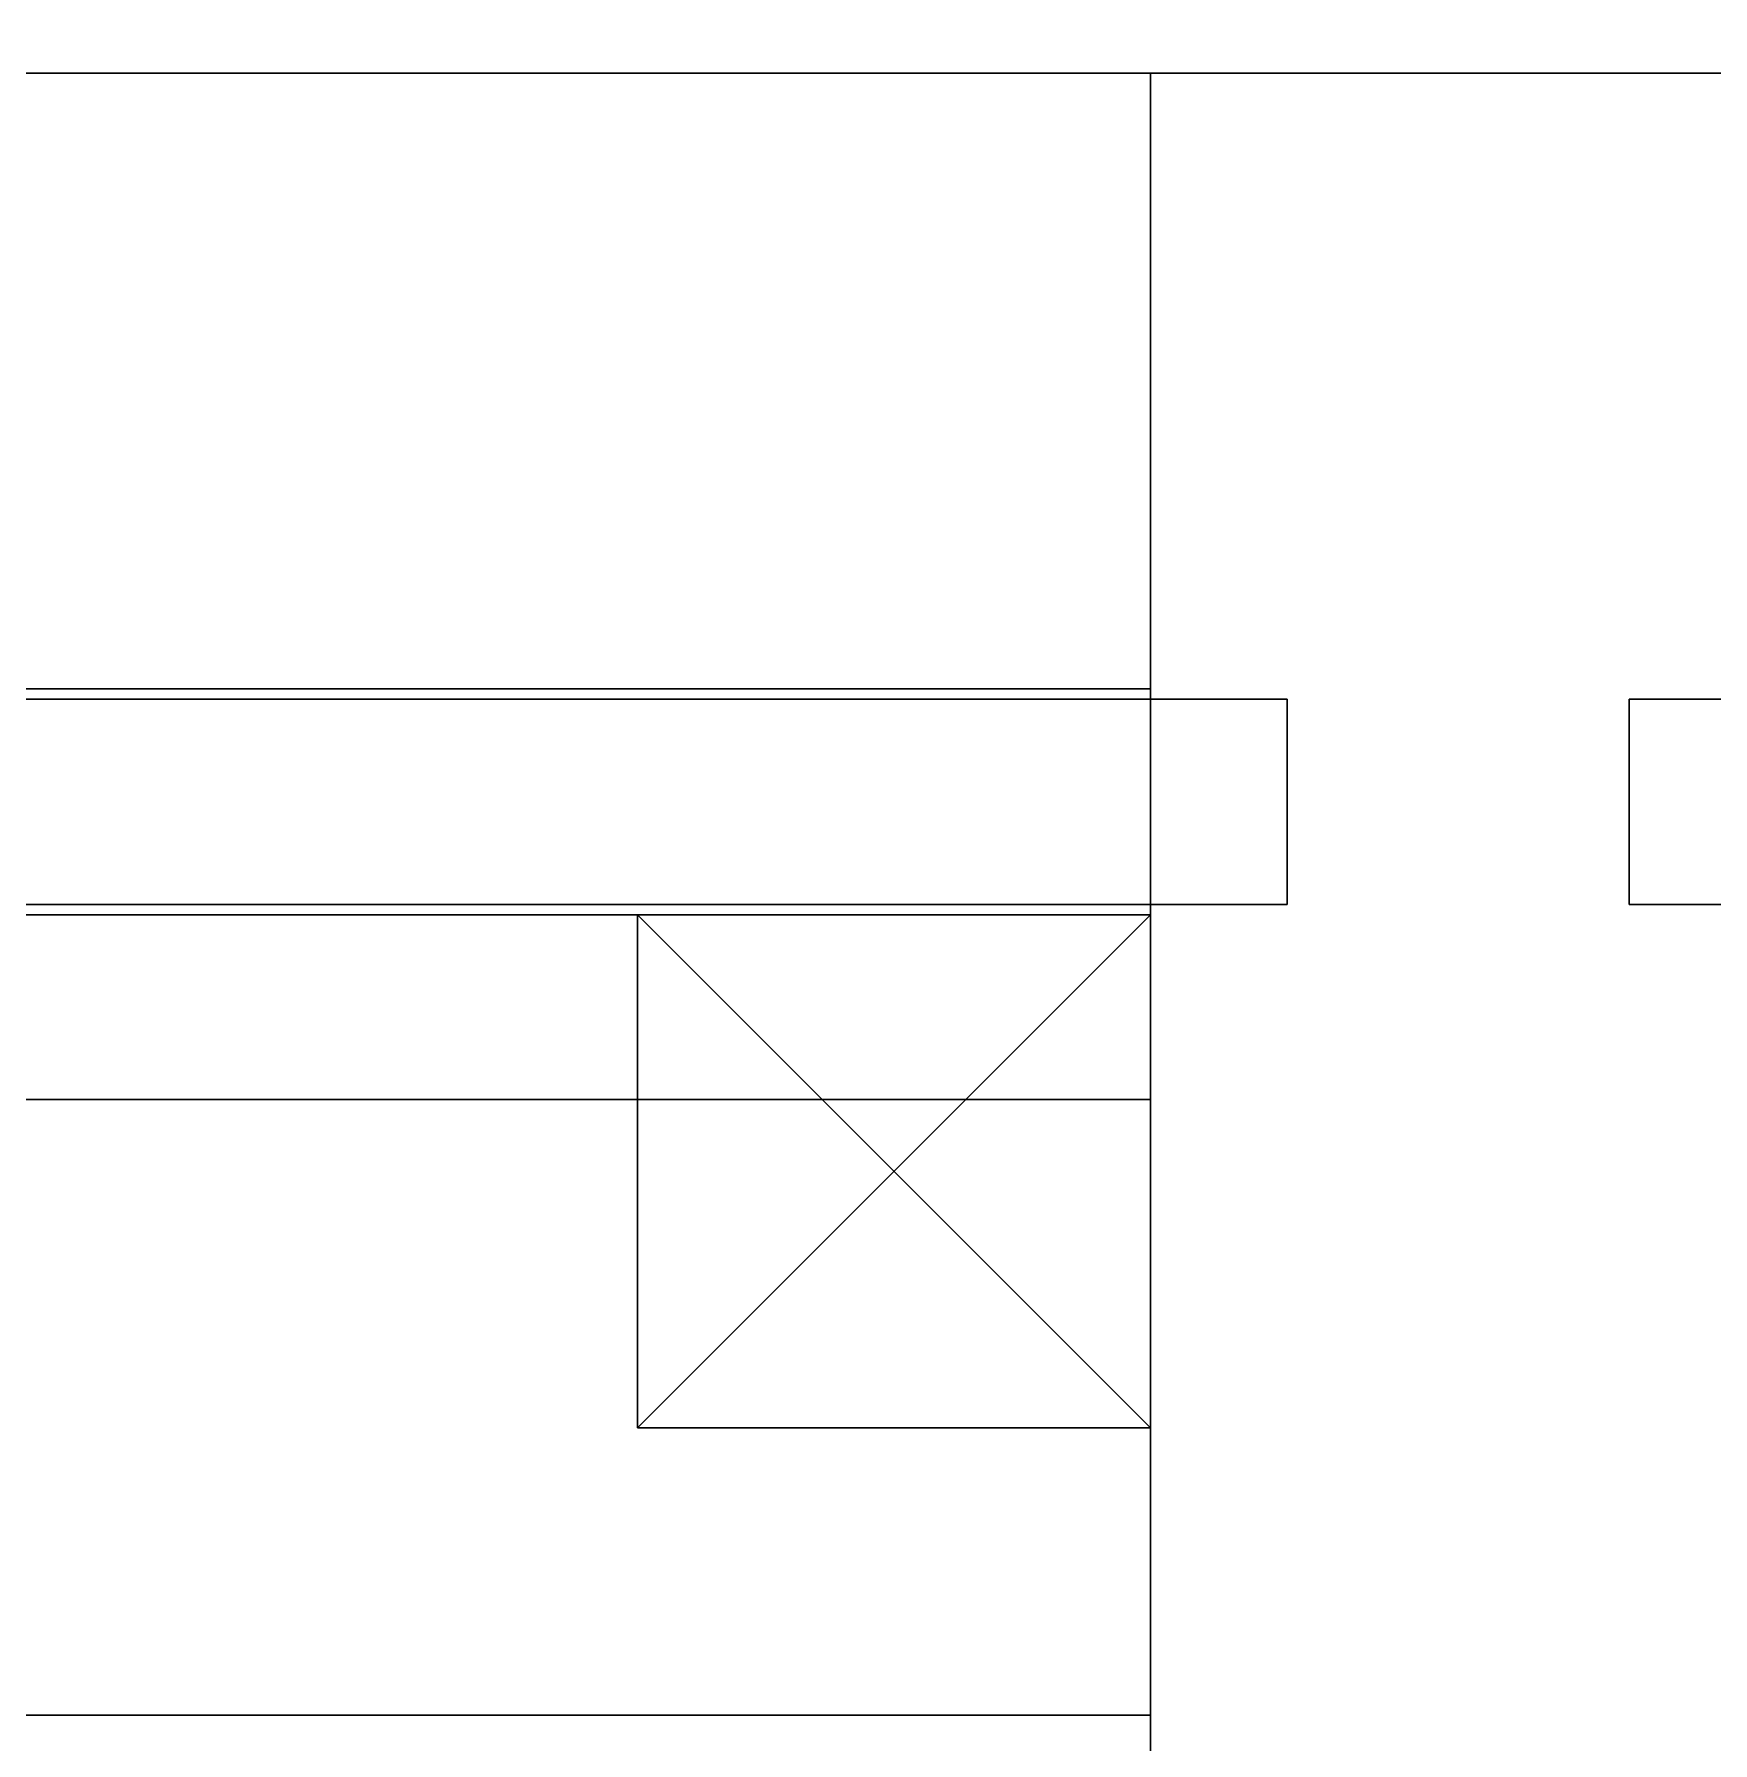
# Model space of a CAD drawing. Extents: x -100 to 2892, y -123 to 2616.
# Drawn here: x 426.36 to 475.45, y 2447.19 to 2497.14 of the extents above; entities that cross this region are included whole.
import ezdxf

# ---------------------------------------------------------------- set-up
doc = ezdxf.new("R2010")
doc.units = 0
for name, color, linetype in [('LAYER0', 7, 'CONTINUOUS'), ('LAYER100', 7, 'CONTINUOUS'), ('LAYER101', 7, 'CONTINUOUS'), ('LAYER131', 7, 'CONTINUOUS'), ('LAYER141', 253, 'CONTINUOUS'), ('LAYER142', 253, 'CONTINUOUS'), ('LAYER143', 253, 'CONTINUOUS'), ('LAYER144', 253, 'CONTINUOUS'), ('LAYER145', 7, 'CONTINUOUS'), ('LAYER155', 253, 'CONTINUOUS'), ('LAYER156', 253, 'CONTINUOUS'), ('LAYER157', 253, 'CONTINUOUS'), ('LAYER158', 253, 'CONTINUOUS'), ('LAYER159', 7, 'CONTINUOUS'), ('LAYER169', 253, 'CONTINUOUS'), ('LAYER170', 253, 'CONTINUOUS'), ('LAYER171', 253, 'CONTINUOUS'), ('LAYER172', 253, 'CONTINUOUS'), ('LAYER173', 7, 'CONTINUOUS'), ('LAYER183', 253, 'CONTINUOUS'), ('LAYER184', 253, 'CONTINUOUS'), ('LAYER185', 253, 'CONTINUOUS'), ('LAYER186', 253, 'CONTINUOUS'), ('LAYER187', 7, 'CONTINUOUS'), ('LAYER197', 253, 'CONTINUOUS'), ('LAYER198', 253, 'CONTINUOUS'), ('LAYER199', 253, 'CONTINUOUS'), ('LAYER200', 253, 'CONTINUOUS'), ('LAYER201', 7, 'CONTINUOUS'), ('LAYER211', 253, 'CONTINUOUS'), ('LAYER212', 253, 'CONTINUOUS'), ('LAYER213', 253, 'CONTINUOUS'), ('LAYER214', 253, 'CONTINUOUS'), ('LAYER90', 7, 'CONTINUOUS'), ('LAYER91', 7, 'CONTINUOUS'), ('LAYER95', 7, 'CONTINUOUS'), ('LAYER98', 7, 'CONTINUOUS'), ('LAYER99', 7, 'CONTINUOUS')]:
    doc.layers.add(name, color=color, linetype=linetype)

msp = doc.modelspace()

# ---------------------------------------------------------------- linework, layer by layer
at = {"layer": 'LAYER0', "invisible_edges": 1}
for points in [[(2892.49, 2616, -5), (-100, -100.32, -5), (-100, 2616, -5), (2892.49, 2616, -5)], [(-100, -100.32, -5), (2892.49, 2616, -5), (2892.49, -100.32, -5), (-100, -100.32, -5)], [(2892.49, -100.32), (-100, 2616), (-100, -100.32), (2892.49, -100.32)], [(-100, 2616), (2892.49, -100.32), (2892.49, 2616), (-100, 2616)]]:
    msp.add_3dface(points, dxfattribs=at)
at = {"layer": 'LAYER100', "invisible_edges": 1}
for points in [[(1268, 2477.7, 94), (473, 2471.7, 94), (473, 2477.7, 94), (1268, 2477.7, 94)], [(473, 2471.7, 94), (1268, 2477.7, 94), (1268, 2471.7, 94), (473, 2471.7, 94)], [(473, 2477.7, 2525), (473, 2471.7, 94), (473, 2471.7, 2525), (473, 2477.7, 2525)], [(473, 2471.7, 94), (473, 2477.7, 2525), (473, 2477.7, 94), (473, 2471.7, 94)], [(1268, 2471.7, 2525), (473, 2477.7, 2525), (473, 2471.7, 2525), (1268, 2471.7, 2525)], [(473, 2477.7, 2525), (1268, 2471.7, 2525), (1268, 2477.7, 2525), (473, 2477.7, 2525)], [(473, 2477.7, 2525), (1268, 2477.7, 94), (473, 2477.7, 94), (473, 2477.7, 2525)], [(1268, 2477.7, 94), (473, 2477.7, 2525), (1268, 2477.7, 2525), (1268, 2477.7, 94)], [(1268, 2471.7, 2525), (473, 2471.7, 94), (1268, 2471.7, 94), (1268, 2471.7, 2525)], [(473, 2471.7, 94), (1268, 2471.7, 2525), (473, 2471.7, 2525), (473, 2471.7, 94)]]:
    msp.add_3dface(points, dxfattribs=at)
at = {"layer": 'LAYER101', "invisible_edges": 1}
for points in [[(459, 2496, 1369.5), (66, 2496, 1249.5), (66, 2496, 1369.5), (459, 2496, 1369.5)], [(66, 2496, 1249.5), (459, 2496, 1369.5), (459, 2496, 1249.5), (66, 2496, 1249.5)], [(459, 2478, 1249.5), (66, 2496, 1249.5), (459, 2496, 1249.5), (459, 2478, 1249.5)], [(66, 2496, 1249.5), (459, 2478, 1249.5), (66, 2478, 1249.5), (66, 2496, 1249.5)], [(66, 2478, 1369.5), (459, 2496, 1369.5), (66, 2496, 1369.5), (66, 2478, 1369.5)], [(459, 2496, 1369.5), (66, 2478, 1369.5), (459, 2478, 1369.5), (459, 2496, 1369.5)], [(459, 2496, 1369.5), (459, 2478, 1249.5), (459, 2496, 1249.5), (459, 2496, 1369.5)], [(459, 2478, 1249.5), (459, 2496, 1369.5), (459, 2478, 1369.5), (459, 2478, 1249.5)], [(459, 2478, 1249.5), (66, 2478, 1369.5), (66, 2478, 1249.5), (459, 2478, 1249.5)], [(66, 2478, 1369.5), (459, 2478, 1249.5), (459, 2478, 1369.5), (66, 2478, 1369.5)]]:
    msp.add_3dface(points, dxfattribs=at)
at = {"layer": 'LAYER131', "invisible_edges": 1}
for points in [[(66, 2471.4, 1984), (459, 1996, 1984), (459, 2471.4, 1984), (66, 2471.4, 1984)], [(459, 1996, 1984), (66, 2471.4, 1984), (66, 1996, 1984), (459, 1996, 1984)], [(459, 2471.4, 1966), (66, 2471.4, 1984), (459, 2471.4, 1984), (459, 2471.4, 1966)], [(66, 2471.4, 1984), (459, 2471.4, 1966), (66, 2471.4, 1966), (66, 2471.4, 1984)], [(66, 1996, 1966), (459, 2471.4, 1966), (459, 1996, 1966), (66, 1996, 1966)], [(459, 2471.4, 1966), (66, 1996, 1966), (66, 2471.4, 1966), (459, 2471.4, 1966)], [(459, 2471.4, 1966), (459, 1996, 1984), (459, 1996, 1966), (459, 2471.4, 1966)], [(459, 1996, 1984), (459, 2471.4, 1966), (459, 2471.4, 1984), (459, 1996, 1984)]]:
    msp.add_3dface(points, dxfattribs=at)
at = {"layer": 'LAYER141'}
for points in [[(459, 2471.4, 1984), (459, 2471.4, 1969), (444, 2471.4, 1984), (459, 2471.4, 1984)], [(444, 2471.4, 1984), (459, 2471.4, 1969), (444, 2471.4, 1969), (444, 2471.4, 1984)], [(459, 2456.4, 1984), (459, 2471.4, 1984), (444, 2456.4, 1984), (459, 2456.4, 1984)], [(444, 2456.4, 1984), (459, 2471.4, 1984), (444, 2471.4, 1984), (444, 2456.4, 1984)], [(444, 2456.4, 1984), (444, 2471.4, 1984), (444, 2456.4, 1969), (444, 2456.4, 1984)], [(444, 2456.4, 1969), (444, 2471.4, 1984), (444, 2471.4, 1969), (444, 2456.4, 1969)], [(444, 2456.4, 1969), (444, 2471.4, 1969), (459, 2456.4, 1969), (444, 2456.4, 1969)], [(459, 2456.4, 1969), (444, 2471.4, 1969), (459, 2471.4, 1969), (459, 2456.4, 1969)], [(459, 2456.4, 1984), (459, 2456.4, 1969), (459, 2471.4, 1984), (459, 2456.4, 1984)], [(459, 2471.4, 1984), (459, 2456.4, 1969), (459, 2471.4, 1969), (459, 2471.4, 1984)], [(444, 2456.4, 1984), (444, 2456.4, 1969), (459, 2456.4, 1984), (444, 2456.4, 1984)], [(459, 2456.4, 1984), (444, 2456.4, 1969), (459, 2456.4, 1969), (459, 2456.4, 1984)]]:
    msp.add_3dface(points, dxfattribs=at)
at = {"layer": 'LAYER142'}
for points in [[(459, 2471.4, 1984), (459, 2471.4, 1969), (444, 2471.4, 1984), (459, 2471.4, 1984)], [(444, 2471.4, 1984), (459, 2471.4, 1969), (444, 2471.4, 1969), (444, 2471.4, 1984)], [(459, 2456.4, 1984), (459, 2471.4, 1984), (444, 2456.4, 1984), (459, 2456.4, 1984)], [(444, 2456.4, 1984), (459, 2471.4, 1984), (444, 2471.4, 1984), (444, 2456.4, 1984)], [(444, 2456.4, 1984), (444, 2471.4, 1984), (444, 2456.4, 1969), (444, 2456.4, 1984)], [(444, 2456.4, 1969), (444, 2471.4, 1984), (444, 2471.4, 1969), (444, 2456.4, 1969)], [(444, 2456.4, 1969), (444, 2471.4, 1969), (459, 2456.4, 1969), (444, 2456.4, 1969)], [(459, 2456.4, 1969), (444, 2471.4, 1969), (459, 2471.4, 1969), (459, 2456.4, 1969)], [(459, 2456.4, 1984), (459, 2456.4, 1969), (459, 2471.4, 1984), (459, 2456.4, 1984)], [(459, 2471.4, 1984), (459, 2456.4, 1969), (459, 2471.4, 1969), (459, 2471.4, 1984)], [(444, 2456.4, 1984), (444, 2456.4, 1969), (459, 2456.4, 1984), (444, 2456.4, 1984)], [(459, 2456.4, 1984), (444, 2456.4, 1969), (459, 2456.4, 1969), (459, 2456.4, 1984)]]:
    msp.add_3dface(points, dxfattribs=at)
at = {"layer": 'LAYER143'}
for points in [[(459, 2471.4, 1984), (459, 2471.4, 1969), (444, 2471.4, 1984), (459, 2471.4, 1984)], [(444, 2471.4, 1984), (459, 2471.4, 1969), (444, 2471.4, 1969), (444, 2471.4, 1984)], [(459, 2456.4, 1984), (459, 2471.4, 1984), (444, 2456.4, 1984), (459, 2456.4, 1984)], [(444, 2456.4, 1984), (459, 2471.4, 1984), (444, 2471.4, 1984), (444, 2456.4, 1984)], [(444, 2456.4, 1984), (444, 2471.4, 1984), (444, 2456.4, 1969), (444, 2456.4, 1984)], [(444, 2456.4, 1969), (444, 2471.4, 1984), (444, 2471.4, 1969), (444, 2456.4, 1969)], [(444, 2456.4, 1969), (444, 2471.4, 1969), (459, 2456.4, 1969), (444, 2456.4, 1969)], [(459, 2456.4, 1969), (444, 2471.4, 1969), (459, 2471.4, 1969), (459, 2456.4, 1969)], [(459, 2456.4, 1984), (459, 2456.4, 1969), (459, 2471.4, 1984), (459, 2456.4, 1984)], [(459, 2471.4, 1984), (459, 2456.4, 1969), (459, 2471.4, 1969), (459, 2471.4, 1984)], [(444, 2456.4, 1984), (444, 2456.4, 1969), (459, 2456.4, 1984), (444, 2456.4, 1984)], [(459, 2456.4, 1984), (444, 2456.4, 1969), (459, 2456.4, 1969), (459, 2456.4, 1984)]]:
    msp.add_3dface(points, dxfattribs=at)
at = {"layer": 'LAYER144'}
for points in [[(459, 2471.4, 1984), (459, 2471.4, 1969), (444, 2471.4, 1984), (459, 2471.4, 1984)], [(444, 2471.4, 1984), (459, 2471.4, 1969), (444, 2471.4, 1969), (444, 2471.4, 1984)], [(459, 2456.4, 1984), (459, 2471.4, 1984), (444, 2456.4, 1984), (459, 2456.4, 1984)], [(444, 2456.4, 1984), (459, 2471.4, 1984), (444, 2471.4, 1984), (444, 2456.4, 1984)], [(444, 2456.4, 1984), (444, 2471.4, 1984), (444, 2456.4, 1969), (444, 2456.4, 1984)], [(444, 2456.4, 1969), (444, 2471.4, 1984), (444, 2471.4, 1969), (444, 2456.4, 1969)], [(444, 2456.4, 1969), (444, 2471.4, 1969), (459, 2456.4, 1969), (444, 2456.4, 1969)], [(459, 2456.4, 1969), (444, 2471.4, 1969), (459, 2471.4, 1969), (459, 2456.4, 1969)], [(459, 2456.4, 1984), (459, 2456.4, 1969), (459, 2471.4, 1984), (459, 2456.4, 1984)], [(459, 2471.4, 1984), (459, 2456.4, 1969), (459, 2471.4, 1969), (459, 2471.4, 1984)], [(444, 2456.4, 1984), (444, 2456.4, 1969), (459, 2456.4, 1984), (444, 2456.4, 1984)], [(459, 2456.4, 1984), (444, 2456.4, 1969), (459, 2456.4, 1969), (459, 2456.4, 1984)]]:
    msp.add_3dface(points, dxfattribs=at)
at = {"layer": 'LAYER145', "invisible_edges": 1}
for points in [[(66, 2471.4, 866), (459, 1996, 866), (459, 2471.4, 866), (66, 2471.4, 866)], [(459, 1996, 866), (66, 2471.4, 866), (66, 1996, 866), (459, 1996, 866)], [(459, 2471.4, 848), (66, 2471.4, 866), (459, 2471.4, 866), (459, 2471.4, 848)], [(66, 2471.4, 866), (459, 2471.4, 848), (66, 2471.4, 848), (66, 2471.4, 866)], [(66, 1996, 848), (459, 2471.4, 848), (459, 1996, 848), (66, 1996, 848)], [(459, 2471.4, 848), (66, 1996, 848), (66, 2471.4, 848), (459, 2471.4, 848)], [(459, 2471.4, 848), (459, 1996, 866), (459, 1996, 848), (459, 2471.4, 848)], [(459, 1996, 866), (459, 2471.4, 848), (459, 2471.4, 866), (459, 1996, 866)]]:
    msp.add_3dface(points, dxfattribs=at)
at = {"layer": 'LAYER155'}
for points in [[(459, 2471.4, 866), (459, 2471.4, 851), (444, 2471.4, 866), (459, 2471.4, 866)], [(444, 2471.4, 866), (459, 2471.4, 851), (444, 2471.4, 851), (444, 2471.4, 866)], [(459, 2456.4, 866), (459, 2471.4, 866), (444, 2456.4, 866), (459, 2456.4, 866)], [(444, 2456.4, 866), (459, 2471.4, 866), (444, 2471.4, 866), (444, 2456.4, 866)], [(444, 2456.4, 866), (444, 2471.4, 866), (444, 2456.4, 851), (444, 2456.4, 866)], [(444, 2456.4, 851), (444, 2471.4, 866), (444, 2471.4, 851), (444, 2456.4, 851)], [(444, 2456.4, 851), (444, 2471.4, 851), (459, 2456.4, 851), (444, 2456.4, 851)], [(459, 2456.4, 851), (444, 2471.4, 851), (459, 2471.4, 851), (459, 2456.4, 851)], [(459, 2456.4, 866), (459, 2456.4, 851), (459, 2471.4, 866), (459, 2456.4, 866)], [(459, 2471.4, 866), (459, 2456.4, 851), (459, 2471.4, 851), (459, 2471.4, 866)], [(444, 2456.4, 866), (444, 2456.4, 851), (459, 2456.4, 866), (444, 2456.4, 866)], [(459, 2456.4, 866), (444, 2456.4, 851), (459, 2456.4, 851), (459, 2456.4, 866)]]:
    msp.add_3dface(points, dxfattribs=at)
at = {"layer": 'LAYER156'}
for points in [[(459, 2471.4, 866), (459, 2471.4, 851), (444, 2471.4, 866), (459, 2471.4, 866)], [(444, 2471.4, 866), (459, 2471.4, 851), (444, 2471.4, 851), (444, 2471.4, 866)], [(459, 2456.4, 866), (459, 2471.4, 866), (444, 2456.4, 866), (459, 2456.4, 866)], [(444, 2456.4, 866), (459, 2471.4, 866), (444, 2471.4, 866), (444, 2456.4, 866)], [(444, 2456.4, 866), (444, 2471.4, 866), (444, 2456.4, 851), (444, 2456.4, 866)], [(444, 2456.4, 851), (444, 2471.4, 866), (444, 2471.4, 851), (444, 2456.4, 851)], [(444, 2456.4, 851), (444, 2471.4, 851), (459, 2456.4, 851), (444, 2456.4, 851)], [(459, 2456.4, 851), (444, 2471.4, 851), (459, 2471.4, 851), (459, 2456.4, 851)], [(459, 2456.4, 866), (459, 2456.4, 851), (459, 2471.4, 866), (459, 2456.4, 866)], [(459, 2471.4, 866), (459, 2456.4, 851), (459, 2471.4, 851), (459, 2471.4, 866)], [(444, 2456.4, 866), (444, 2456.4, 851), (459, 2456.4, 866), (444, 2456.4, 866)], [(459, 2456.4, 866), (444, 2456.4, 851), (459, 2456.4, 851), (459, 2456.4, 866)]]:
    msp.add_3dface(points, dxfattribs=at)
at = {"layer": 'LAYER157'}
for points in [[(459, 2471.4, 866), (459, 2471.4, 851), (444, 2471.4, 866), (459, 2471.4, 866)], [(444, 2471.4, 866), (459, 2471.4, 851), (444, 2471.4, 851), (444, 2471.4, 866)], [(459, 2456.4, 866), (459, 2471.4, 866), (444, 2456.4, 866), (459, 2456.4, 866)], [(444, 2456.4, 866), (459, 2471.4, 866), (444, 2471.4, 866), (444, 2456.4, 866)], [(444, 2456.4, 866), (444, 2471.4, 866), (444, 2456.4, 851), (444, 2456.4, 866)], [(444, 2456.4, 851), (444, 2471.4, 866), (444, 2471.4, 851), (444, 2456.4, 851)], [(444, 2456.4, 851), (444, 2471.4, 851), (459, 2456.4, 851), (444, 2456.4, 851)], [(459, 2456.4, 851), (444, 2471.4, 851), (459, 2471.4, 851), (459, 2456.4, 851)], [(459, 2456.4, 866), (459, 2456.4, 851), (459, 2471.4, 866), (459, 2456.4, 866)], [(459, 2471.4, 866), (459, 2456.4, 851), (459, 2471.4, 851), (459, 2471.4, 866)], [(444, 2456.4, 866), (444, 2456.4, 851), (459, 2456.4, 866), (444, 2456.4, 866)], [(459, 2456.4, 866), (444, 2456.4, 851), (459, 2456.4, 851), (459, 2456.4, 866)]]:
    msp.add_3dface(points, dxfattribs=at)
at = {"layer": 'LAYER158'}
for points in [[(459, 2471.4, 866), (459, 2471.4, 851), (444, 2471.4, 866), (459, 2471.4, 866)], [(444, 2471.4, 866), (459, 2471.4, 851), (444, 2471.4, 851), (444, 2471.4, 866)], [(459, 2456.4, 866), (459, 2471.4, 866), (444, 2456.4, 866), (459, 2456.4, 866)], [(444, 2456.4, 866), (459, 2471.4, 866), (444, 2471.4, 866), (444, 2456.4, 866)], [(444, 2456.4, 866), (444, 2471.4, 866), (444, 2456.4, 851), (444, 2456.4, 866)], [(444, 2456.4, 851), (444, 2471.4, 866), (444, 2471.4, 851), (444, 2456.4, 851)], [(444, 2456.4, 851), (444, 2471.4, 851), (459, 2456.4, 851), (444, 2456.4, 851)], [(459, 2456.4, 851), (444, 2471.4, 851), (459, 2471.4, 851), (459, 2456.4, 851)], [(459, 2456.4, 866), (459, 2456.4, 851), (459, 2471.4, 866), (459, 2456.4, 866)], [(459, 2471.4, 866), (459, 2456.4, 851), (459, 2471.4, 851), (459, 2471.4, 866)], [(444, 2456.4, 866), (444, 2456.4, 851), (459, 2456.4, 866), (444, 2456.4, 866)], [(459, 2456.4, 866), (444, 2456.4, 851), (459, 2456.4, 851), (459, 2456.4, 866)]]:
    msp.add_3dface(points, dxfattribs=at)
at = {"layer": 'LAYER159', "invisible_edges": 1}
for points in [[(66, 2471.4, 1238), (459, 1996, 1238), (459, 2471.4, 1238), (66, 2471.4, 1238)], [(459, 1996, 1238), (66, 2471.4, 1238), (66, 1996, 1238), (459, 1996, 1238)], [(459, 2471.4, 1220), (66, 2471.4, 1238), (459, 2471.4, 1238), (459, 2471.4, 1220)], [(66, 2471.4, 1238), (459, 2471.4, 1220), (66, 2471.4, 1220), (66, 2471.4, 1238)], [(66, 1996, 1220), (459, 2471.4, 1220), (459, 1996, 1220), (66, 1996, 1220)], [(459, 2471.4, 1220), (66, 1996, 1220), (66, 2471.4, 1220), (459, 2471.4, 1220)], [(459, 2471.4, 1220), (459, 1996, 1238), (459, 1996, 1220), (459, 2471.4, 1220)], [(459, 1996, 1238), (459, 2471.4, 1220), (459, 2471.4, 1238), (459, 1996, 1238)]]:
    msp.add_3dface(points, dxfattribs=at)
at = {"layer": 'LAYER169'}
for points in [[(459, 2471.4, 1238), (459, 2471.4, 1223), (444, 2471.4, 1238), (459, 2471.4, 1238)], [(444, 2471.4, 1238), (459, 2471.4, 1223), (444, 2471.4, 1223), (444, 2471.4, 1238)], [(459, 2456.4, 1238), (459, 2471.4, 1238), (444, 2456.4, 1238), (459, 2456.4, 1238)], [(444, 2456.4, 1238), (459, 2471.4, 1238), (444, 2471.4, 1238), (444, 2456.4, 1238)], [(444, 2456.4, 1238), (444, 2471.4, 1238), (444, 2456.4, 1223), (444, 2456.4, 1238)], [(444, 2456.4, 1223), (444, 2471.4, 1238), (444, 2471.4, 1223), (444, 2456.4, 1223)], [(444, 2456.4, 1223), (444, 2471.4, 1223), (459, 2456.4, 1223), (444, 2456.4, 1223)], [(459, 2456.4, 1223), (444, 2471.4, 1223), (459, 2471.4, 1223), (459, 2456.4, 1223)], [(459, 2456.4, 1238), (459, 2456.4, 1223), (459, 2471.4, 1238), (459, 2456.4, 1238)], [(459, 2471.4, 1238), (459, 2456.4, 1223), (459, 2471.4, 1223), (459, 2471.4, 1238)], [(444, 2456.4, 1238), (444, 2456.4, 1223), (459, 2456.4, 1238), (444, 2456.4, 1238)], [(459, 2456.4, 1238), (444, 2456.4, 1223), (459, 2456.4, 1223), (459, 2456.4, 1238)]]:
    msp.add_3dface(points, dxfattribs=at)
at = {"layer": 'LAYER170'}
for points in [[(459, 2471.4, 1238), (459, 2471.4, 1223), (444, 2471.4, 1238), (459, 2471.4, 1238)], [(444, 2471.4, 1238), (459, 2471.4, 1223), (444, 2471.4, 1223), (444, 2471.4, 1238)], [(459, 2456.4, 1238), (459, 2471.4, 1238), (444, 2456.4, 1238), (459, 2456.4, 1238)], [(444, 2456.4, 1238), (459, 2471.4, 1238), (444, 2471.4, 1238), (444, 2456.4, 1238)], [(444, 2456.4, 1238), (444, 2471.4, 1238), (444, 2456.4, 1223), (444, 2456.4, 1238)], [(444, 2456.4, 1223), (444, 2471.4, 1238), (444, 2471.4, 1223), (444, 2456.4, 1223)], [(444, 2456.4, 1223), (444, 2471.4, 1223), (459, 2456.4, 1223), (444, 2456.4, 1223)], [(459, 2456.4, 1223), (444, 2471.4, 1223), (459, 2471.4, 1223), (459, 2456.4, 1223)], [(459, 2456.4, 1238), (459, 2456.4, 1223), (459, 2471.4, 1238), (459, 2456.4, 1238)], [(459, 2471.4, 1238), (459, 2456.4, 1223), (459, 2471.4, 1223), (459, 2471.4, 1238)], [(444, 2456.4, 1238), (444, 2456.4, 1223), (459, 2456.4, 1238), (444, 2456.4, 1238)], [(459, 2456.4, 1238), (444, 2456.4, 1223), (459, 2456.4, 1223), (459, 2456.4, 1238)]]:
    msp.add_3dface(points, dxfattribs=at)
at = {"layer": 'LAYER171'}
for points in [[(459, 2471.4, 1238), (459, 2471.4, 1223), (444, 2471.4, 1238), (459, 2471.4, 1238)], [(444, 2471.4, 1238), (459, 2471.4, 1223), (444, 2471.4, 1223), (444, 2471.4, 1238)], [(459, 2456.4, 1238), (459, 2471.4, 1238), (444, 2456.4, 1238), (459, 2456.4, 1238)], [(444, 2456.4, 1238), (459, 2471.4, 1238), (444, 2471.4, 1238), (444, 2456.4, 1238)], [(444, 2456.4, 1238), (444, 2471.4, 1238), (444, 2456.4, 1223), (444, 2456.4, 1238)], [(444, 2456.4, 1223), (444, 2471.4, 1238), (444, 2471.4, 1223), (444, 2456.4, 1223)], [(444, 2456.4, 1223), (444, 2471.4, 1223), (459, 2456.4, 1223), (444, 2456.4, 1223)], [(459, 2456.4, 1223), (444, 2471.4, 1223), (459, 2471.4, 1223), (459, 2456.4, 1223)], [(459, 2456.4, 1238), (459, 2456.4, 1223), (459, 2471.4, 1238), (459, 2456.4, 1238)], [(459, 2471.4, 1238), (459, 2456.4, 1223), (459, 2471.4, 1223), (459, 2471.4, 1238)], [(444, 2456.4, 1238), (444, 2456.4, 1223), (459, 2456.4, 1238), (444, 2456.4, 1238)], [(459, 2456.4, 1238), (444, 2456.4, 1223), (459, 2456.4, 1223), (459, 2456.4, 1238)]]:
    msp.add_3dface(points, dxfattribs=at)
at = {"layer": 'LAYER172'}
for points in [[(459, 2471.4, 1238), (459, 2471.4, 1223), (444, 2471.4, 1238), (459, 2471.4, 1238)], [(444, 2471.4, 1238), (459, 2471.4, 1223), (444, 2471.4, 1223), (444, 2471.4, 1238)], [(459, 2456.4, 1238), (459, 2471.4, 1238), (444, 2456.4, 1238), (459, 2456.4, 1238)], [(444, 2456.4, 1238), (459, 2471.4, 1238), (444, 2471.4, 1238), (444, 2456.4, 1238)], [(444, 2456.4, 1238), (444, 2471.4, 1238), (444, 2456.4, 1223), (444, 2456.4, 1238)], [(444, 2456.4, 1223), (444, 2471.4, 1238), (444, 2471.4, 1223), (444, 2456.4, 1223)], [(444, 2456.4, 1223), (444, 2471.4, 1223), (459, 2456.4, 1223), (444, 2456.4, 1223)], [(459, 2456.4, 1223), (444, 2471.4, 1223), (459, 2471.4, 1223), (459, 2456.4, 1223)], [(459, 2456.4, 1238), (459, 2456.4, 1223), (459, 2471.4, 1238), (459, 2456.4, 1238)], [(459, 2471.4, 1238), (459, 2456.4, 1223), (459, 2471.4, 1223), (459, 2471.4, 1238)], [(444, 2456.4, 1238), (444, 2456.4, 1223), (459, 2456.4, 1238), (444, 2456.4, 1238)], [(459, 2456.4, 1238), (444, 2456.4, 1223), (459, 2456.4, 1223), (459, 2456.4, 1238)]]:
    msp.add_3dface(points, dxfattribs=at)
at = {"layer": 'LAYER173', "invisible_edges": 1}
for points in [[(66, 2471.4, 1611), (459, 1996, 1611), (459, 2471.4, 1611), (66, 2471.4, 1611)], [(459, 1996, 1611), (66, 2471.4, 1611), (66, 1996, 1611), (459, 1996, 1611)], [(459, 2471.4, 1593), (66, 2471.4, 1611), (459, 2471.4, 1611), (459, 2471.4, 1593)], [(66, 2471.4, 1611), (459, 2471.4, 1593), (66, 2471.4, 1593), (66, 2471.4, 1611)], [(66, 1996, 1593), (459, 2471.4, 1593), (459, 1996, 1593), (66, 1996, 1593)], [(459, 2471.4, 1593), (66, 1996, 1593), (66, 2471.4, 1593), (459, 2471.4, 1593)], [(459, 2471.4, 1593), (459, 1996, 1611), (459, 1996, 1593), (459, 2471.4, 1593)], [(459, 1996, 1611), (459, 2471.4, 1593), (459, 2471.4, 1611), (459, 1996, 1611)]]:
    msp.add_3dface(points, dxfattribs=at)
at = {"layer": 'LAYER183'}
for points in [[(459, 2471.4, 1611), (459, 2471.4, 1596), (444, 2471.4, 1611), (459, 2471.4, 1611)], [(444, 2471.4, 1611), (459, 2471.4, 1596), (444, 2471.4, 1596), (444, 2471.4, 1611)], [(459, 2456.4, 1611), (459, 2471.4, 1611), (444, 2456.4, 1611), (459, 2456.4, 1611)], [(444, 2456.4, 1611), (459, 2471.4, 1611), (444, 2471.4, 1611), (444, 2456.4, 1611)], [(444, 2456.4, 1611), (444, 2471.4, 1611), (444, 2456.4, 1596), (444, 2456.4, 1611)], [(444, 2456.4, 1596), (444, 2471.4, 1611), (444, 2471.4, 1596), (444, 2456.4, 1596)], [(444, 2456.4, 1596), (444, 2471.4, 1596), (459, 2456.4, 1596), (444, 2456.4, 1596)], [(459, 2456.4, 1596), (444, 2471.4, 1596), (459, 2471.4, 1596), (459, 2456.4, 1596)], [(459, 2456.4, 1611), (459, 2456.4, 1596), (459, 2471.4, 1611), (459, 2456.4, 1611)], [(459, 2471.4, 1611), (459, 2456.4, 1596), (459, 2471.4, 1596), (459, 2471.4, 1611)], [(444, 2456.4, 1611), (444, 2456.4, 1596), (459, 2456.4, 1611), (444, 2456.4, 1611)], [(459, 2456.4, 1611), (444, 2456.4, 1596), (459, 2456.4, 1596), (459, 2456.4, 1611)]]:
    msp.add_3dface(points, dxfattribs=at)
at = {"layer": 'LAYER184'}
for points in [[(459, 2471.4, 1611), (459, 2471.4, 1596), (444, 2471.4, 1611), (459, 2471.4, 1611)], [(444, 2471.4, 1611), (459, 2471.4, 1596), (444, 2471.4, 1596), (444, 2471.4, 1611)], [(459, 2456.4, 1611), (459, 2471.4, 1611), (444, 2456.4, 1611), (459, 2456.4, 1611)], [(444, 2456.4, 1611), (459, 2471.4, 1611), (444, 2471.4, 1611), (444, 2456.4, 1611)], [(444, 2456.4, 1611), (444, 2471.4, 1611), (444, 2456.4, 1596), (444, 2456.4, 1611)], [(444, 2456.4, 1596), (444, 2471.4, 1611), (444, 2471.4, 1596), (444, 2456.4, 1596)], [(444, 2456.4, 1596), (444, 2471.4, 1596), (459, 2456.4, 1596), (444, 2456.4, 1596)], [(459, 2456.4, 1596), (444, 2471.4, 1596), (459, 2471.4, 1596), (459, 2456.4, 1596)], [(459, 2456.4, 1611), (459, 2456.4, 1596), (459, 2471.4, 1611), (459, 2456.4, 1611)], [(459, 2471.4, 1611), (459, 2456.4, 1596), (459, 2471.4, 1596), (459, 2471.4, 1611)], [(444, 2456.4, 1611), (444, 2456.4, 1596), (459, 2456.4, 1611), (444, 2456.4, 1611)], [(459, 2456.4, 1611), (444, 2456.4, 1596), (459, 2456.4, 1596), (459, 2456.4, 1611)]]:
    msp.add_3dface(points, dxfattribs=at)
at = {"layer": 'LAYER185'}
for points in [[(459, 2471.4, 1611), (459, 2471.4, 1596), (444, 2471.4, 1611), (459, 2471.4, 1611)], [(444, 2471.4, 1611), (459, 2471.4, 1596), (444, 2471.4, 1596), (444, 2471.4, 1611)], [(459, 2456.4, 1611), (459, 2471.4, 1611), (444, 2456.4, 1611), (459, 2456.4, 1611)], [(444, 2456.4, 1611), (459, 2471.4, 1611), (444, 2471.4, 1611), (444, 2456.4, 1611)], [(444, 2456.4, 1611), (444, 2471.4, 1611), (444, 2456.4, 1596), (444, 2456.4, 1611)], [(444, 2456.4, 1596), (444, 2471.4, 1611), (444, 2471.4, 1596), (444, 2456.4, 1596)], [(444, 2456.4, 1596), (444, 2471.4, 1596), (459, 2456.4, 1596), (444, 2456.4, 1596)], [(459, 2456.4, 1596), (444, 2471.4, 1596), (459, 2471.4, 1596), (459, 2456.4, 1596)], [(459, 2456.4, 1611), (459, 2456.4, 1596), (459, 2471.4, 1611), (459, 2456.4, 1611)], [(459, 2471.4, 1611), (459, 2456.4, 1596), (459, 2471.4, 1596), (459, 2471.4, 1611)], [(444, 2456.4, 1611), (444, 2456.4, 1596), (459, 2456.4, 1611), (444, 2456.4, 1611)], [(459, 2456.4, 1611), (444, 2456.4, 1596), (459, 2456.4, 1596), (459, 2456.4, 1611)]]:
    msp.add_3dface(points, dxfattribs=at)
at = {"layer": 'LAYER186'}
for points in [[(459, 2471.4, 1611), (459, 2471.4, 1596), (444, 2471.4, 1611), (459, 2471.4, 1611)], [(444, 2471.4, 1611), (459, 2471.4, 1596), (444, 2471.4, 1596), (444, 2471.4, 1611)], [(459, 2456.4, 1611), (459, 2471.4, 1611), (444, 2456.4, 1611), (459, 2456.4, 1611)], [(444, 2456.4, 1611), (459, 2471.4, 1611), (444, 2471.4, 1611), (444, 2456.4, 1611)], [(444, 2456.4, 1611), (444, 2471.4, 1611), (444, 2456.4, 1596), (444, 2456.4, 1611)], [(444, 2456.4, 1596), (444, 2471.4, 1611), (444, 2471.4, 1596), (444, 2456.4, 1596)], [(444, 2456.4, 1596), (444, 2471.4, 1596), (459, 2456.4, 1596), (444, 2456.4, 1596)], [(459, 2456.4, 1596), (444, 2471.4, 1596), (459, 2471.4, 1596), (459, 2456.4, 1596)], [(459, 2456.4, 1611), (459, 2456.4, 1596), (459, 2471.4, 1611), (459, 2456.4, 1611)], [(459, 2471.4, 1611), (459, 2456.4, 1596), (459, 2471.4, 1596), (459, 2471.4, 1611)], [(444, 2456.4, 1611), (444, 2456.4, 1596), (459, 2456.4, 1611), (444, 2456.4, 1611)], [(459, 2456.4, 1611), (444, 2456.4, 1596), (459, 2456.4, 1596), (459, 2456.4, 1611)]]:
    msp.add_3dface(points, dxfattribs=at)
at = {"layer": 'LAYER187', "invisible_edges": 1}
for points in [[(66, 2471.4, 354), (459, 1996, 354), (459, 2471.4, 354), (66, 2471.4, 354)], [(459, 1996, 354), (66, 2471.4, 354), (66, 1996, 354), (459, 1996, 354)], [(459, 2471.4, 336), (66, 2471.4, 354), (459, 2471.4, 354), (459, 2471.4, 336)], [(66, 2471.4, 354), (459, 2471.4, 336), (66, 2471.4, 336), (66, 2471.4, 354)], [(66, 1996, 336), (459, 2471.4, 336), (459, 1996, 336), (66, 1996, 336)], [(459, 2471.4, 336), (66, 1996, 336), (66, 2471.4, 336), (459, 2471.4, 336)], [(459, 2471.4, 336), (459, 1996, 354), (459, 1996, 336), (459, 2471.4, 336)], [(459, 1996, 354), (459, 2471.4, 336), (459, 2471.4, 354), (459, 1996, 354)]]:
    msp.add_3dface(points, dxfattribs=at)
at = {"layer": 'LAYER197'}
for points in [[(459, 2471.4, 354), (459, 2471.4, 339), (444, 2471.4, 354), (459, 2471.4, 354)], [(444, 2471.4, 354), (459, 2471.4, 339), (444, 2471.4, 339), (444, 2471.4, 354)], [(459, 2456.4, 354), (459, 2471.4, 354), (444, 2456.4, 354), (459, 2456.4, 354)], [(444, 2456.4, 354), (459, 2471.4, 354), (444, 2471.4, 354), (444, 2456.4, 354)], [(444, 2456.4, 354), (444, 2471.4, 354), (444, 2456.4, 339), (444, 2456.4, 354)], [(444, 2456.4, 339), (444, 2471.4, 354), (444, 2471.4, 339), (444, 2456.4, 339)], [(444, 2456.4, 339), (444, 2471.4, 339), (459, 2456.4, 339), (444, 2456.4, 339)], [(459, 2456.4, 339), (444, 2471.4, 339), (459, 2471.4, 339), (459, 2456.4, 339)], [(459, 2456.4, 354), (459, 2456.4, 339), (459, 2471.4, 354), (459, 2456.4, 354)], [(459, 2471.4, 354), (459, 2456.4, 339), (459, 2471.4, 339), (459, 2471.4, 354)], [(444, 2456.4, 354), (444, 2456.4, 339), (459, 2456.4, 354), (444, 2456.4, 354)], [(459, 2456.4, 354), (444, 2456.4, 339), (459, 2456.4, 339), (459, 2456.4, 354)]]:
    msp.add_3dface(points, dxfattribs=at)
at = {"layer": 'LAYER198'}
for points in [[(459, 2471.4, 354), (459, 2471.4, 339), (444, 2471.4, 354), (459, 2471.4, 354)], [(444, 2471.4, 354), (459, 2471.4, 339), (444, 2471.4, 339), (444, 2471.4, 354)], [(459, 2456.4, 354), (459, 2471.4, 354), (444, 2456.4, 354), (459, 2456.4, 354)], [(444, 2456.4, 354), (459, 2471.4, 354), (444, 2471.4, 354), (444, 2456.4, 354)], [(444, 2456.4, 354), (444, 2471.4, 354), (444, 2456.4, 339), (444, 2456.4, 354)], [(444, 2456.4, 339), (444, 2471.4, 354), (444, 2471.4, 339), (444, 2456.4, 339)], [(444, 2456.4, 339), (444, 2471.4, 339), (459, 2456.4, 339), (444, 2456.4, 339)], [(459, 2456.4, 339), (444, 2471.4, 339), (459, 2471.4, 339), (459, 2456.4, 339)], [(459, 2456.4, 354), (459, 2456.4, 339), (459, 2471.4, 354), (459, 2456.4, 354)], [(459, 2471.4, 354), (459, 2456.4, 339), (459, 2471.4, 339), (459, 2471.4, 354)], [(444, 2456.4, 354), (444, 2456.4, 339), (459, 2456.4, 354), (444, 2456.4, 354)], [(459, 2456.4, 354), (444, 2456.4, 339), (459, 2456.4, 339), (459, 2456.4, 354)]]:
    msp.add_3dface(points, dxfattribs=at)
at = {"layer": 'LAYER199'}
for points in [[(459, 2471.4, 354), (459, 2471.4, 339), (444, 2471.4, 354), (459, 2471.4, 354)], [(444, 2471.4, 354), (459, 2471.4, 339), (444, 2471.4, 339), (444, 2471.4, 354)], [(459, 2456.4, 354), (459, 2471.4, 354), (444, 2456.4, 354), (459, 2456.4, 354)], [(444, 2456.4, 354), (459, 2471.4, 354), (444, 2471.4, 354), (444, 2456.4, 354)], [(444, 2456.4, 354), (444, 2471.4, 354), (444, 2456.4, 339), (444, 2456.4, 354)], [(444, 2456.4, 339), (444, 2471.4, 354), (444, 2471.4, 339), (444, 2456.4, 339)], [(444, 2456.4, 339), (444, 2471.4, 339), (459, 2456.4, 339), (444, 2456.4, 339)], [(459, 2456.4, 339), (444, 2471.4, 339), (459, 2471.4, 339), (459, 2456.4, 339)], [(459, 2456.4, 354), (459, 2456.4, 339), (459, 2471.4, 354), (459, 2456.4, 354)], [(459, 2471.4, 354), (459, 2456.4, 339), (459, 2471.4, 339), (459, 2471.4, 354)], [(444, 2456.4, 354), (444, 2456.4, 339), (459, 2456.4, 354), (444, 2456.4, 354)], [(459, 2456.4, 354), (444, 2456.4, 339), (459, 2456.4, 339), (459, 2456.4, 354)]]:
    msp.add_3dface(points, dxfattribs=at)
at = {"layer": 'LAYER200'}
for points in [[(459, 2471.4, 354), (459, 2471.4, 339), (444, 2471.4, 354), (459, 2471.4, 354)], [(444, 2471.4, 354), (459, 2471.4, 339), (444, 2471.4, 339), (444, 2471.4, 354)], [(459, 2456.4, 354), (459, 2471.4, 354), (444, 2456.4, 354), (459, 2456.4, 354)], [(444, 2456.4, 354), (459, 2471.4, 354), (444, 2471.4, 354), (444, 2456.4, 354)], [(444, 2456.4, 354), (444, 2471.4, 354), (444, 2456.4, 339), (444, 2456.4, 354)], [(444, 2456.4, 339), (444, 2471.4, 354), (444, 2471.4, 339), (444, 2456.4, 339)], [(444, 2456.4, 339), (444, 2471.4, 339), (459, 2456.4, 339), (444, 2456.4, 339)], [(459, 2456.4, 339), (444, 2471.4, 339), (459, 2471.4, 339), (459, 2456.4, 339)], [(459, 2456.4, 354), (459, 2456.4, 339), (459, 2471.4, 354), (459, 2456.4, 354)], [(459, 2471.4, 354), (459, 2456.4, 339), (459, 2471.4, 339), (459, 2471.4, 354)], [(444, 2456.4, 354), (444, 2456.4, 339), (459, 2456.4, 354), (444, 2456.4, 354)], [(459, 2456.4, 354), (444, 2456.4, 339), (459, 2456.4, 339), (459, 2456.4, 354)]]:
    msp.add_3dface(points, dxfattribs=at)
at = {"layer": 'LAYER201', "invisible_edges": 1}
for points in [[(66, 2471.4, 610), (459, 1996, 610), (459, 2471.4, 610), (66, 2471.4, 610)], [(459, 1996, 610), (66, 2471.4, 610), (66, 1996, 610), (459, 1996, 610)], [(459, 2471.4, 592), (66, 2471.4, 610), (459, 2471.4, 610), (459, 2471.4, 592)], [(66, 2471.4, 610), (459, 2471.4, 592), (66, 2471.4, 592), (66, 2471.4, 610)], [(66, 1996, 592), (459, 2471.4, 592), (459, 1996, 592), (66, 1996, 592)], [(459, 2471.4, 592), (66, 1996, 592), (66, 2471.4, 592), (459, 2471.4, 592)], [(459, 2471.4, 592), (459, 1996, 610), (459, 1996, 592), (459, 2471.4, 592)], [(459, 1996, 610), (459, 2471.4, 592), (459, 2471.4, 610), (459, 1996, 610)]]:
    msp.add_3dface(points, dxfattribs=at)
at = {"layer": 'LAYER211'}
for points in [[(459, 2471.4, 610), (459, 2471.4, 595), (444, 2471.4, 610), (459, 2471.4, 610)], [(444, 2471.4, 610), (459, 2471.4, 595), (444, 2471.4, 595), (444, 2471.4, 610)], [(459, 2456.4, 610), (459, 2471.4, 610), (444, 2456.4, 610), (459, 2456.4, 610)], [(444, 2456.4, 610), (459, 2471.4, 610), (444, 2471.4, 610), (444, 2456.4, 610)], [(444, 2456.4, 610), (444, 2471.4, 610), (444, 2456.4, 595), (444, 2456.4, 610)], [(444, 2456.4, 595), (444, 2471.4, 610), (444, 2471.4, 595), (444, 2456.4, 595)], [(444, 2456.4, 595), (444, 2471.4, 595), (459, 2456.4, 595), (444, 2456.4, 595)], [(459, 2456.4, 595), (444, 2471.4, 595), (459, 2471.4, 595), (459, 2456.4, 595)], [(459, 2456.4, 610), (459, 2456.4, 595), (459, 2471.4, 610), (459, 2456.4, 610)], [(459, 2471.4, 610), (459, 2456.4, 595), (459, 2471.4, 595), (459, 2471.4, 610)], [(444, 2456.4, 610), (444, 2456.4, 595), (459, 2456.4, 610), (444, 2456.4, 610)], [(459, 2456.4, 610), (444, 2456.4, 595), (459, 2456.4, 595), (459, 2456.4, 610)]]:
    msp.add_3dface(points, dxfattribs=at)
at = {"layer": 'LAYER212'}
for points in [[(459, 2471.4, 610), (459, 2471.4, 595), (444, 2471.4, 610), (459, 2471.4, 610)], [(444, 2471.4, 610), (459, 2471.4, 595), (444, 2471.4, 595), (444, 2471.4, 610)], [(459, 2456.4, 610), (459, 2471.4, 610), (444, 2456.4, 610), (459, 2456.4, 610)], [(444, 2456.4, 610), (459, 2471.4, 610), (444, 2471.4, 610), (444, 2456.4, 610)], [(444, 2456.4, 610), (444, 2471.4, 610), (444, 2456.4, 595), (444, 2456.4, 610)], [(444, 2456.4, 595), (444, 2471.4, 610), (444, 2471.4, 595), (444, 2456.4, 595)], [(444, 2456.4, 595), (444, 2471.4, 595), (459, 2456.4, 595), (444, 2456.4, 595)], [(459, 2456.4, 595), (444, 2471.4, 595), (459, 2471.4, 595), (459, 2456.4, 595)], [(459, 2456.4, 610), (459, 2456.4, 595), (459, 2471.4, 610), (459, 2456.4, 610)], [(459, 2471.4, 610), (459, 2456.4, 595), (459, 2471.4, 595), (459, 2471.4, 610)], [(444, 2456.4, 610), (444, 2456.4, 595), (459, 2456.4, 610), (444, 2456.4, 610)], [(459, 2456.4, 610), (444, 2456.4, 595), (459, 2456.4, 595), (459, 2456.4, 610)]]:
    msp.add_3dface(points, dxfattribs=at)
at = {"layer": 'LAYER213'}
for points in [[(459, 2471.4, 610), (459, 2471.4, 595), (444, 2471.4, 610), (459, 2471.4, 610)], [(444, 2471.4, 610), (459, 2471.4, 595), (444, 2471.4, 595), (444, 2471.4, 610)], [(459, 2456.4, 610), (459, 2471.4, 610), (444, 2456.4, 610), (459, 2456.4, 610)], [(444, 2456.4, 610), (459, 2471.4, 610), (444, 2471.4, 610), (444, 2456.4, 610)], [(444, 2456.4, 610), (444, 2471.4, 610), (444, 2456.4, 595), (444, 2456.4, 610)], [(444, 2456.4, 595), (444, 2471.4, 610), (444, 2471.4, 595), (444, 2456.4, 595)], [(444, 2456.4, 595), (444, 2471.4, 595), (459, 2456.4, 595), (444, 2456.4, 595)], [(459, 2456.4, 595), (444, 2471.4, 595), (459, 2471.4, 595), (459, 2456.4, 595)], [(459, 2456.4, 610), (459, 2456.4, 595), (459, 2471.4, 610), (459, 2456.4, 610)], [(459, 2471.4, 610), (459, 2456.4, 595), (459, 2471.4, 595), (459, 2471.4, 610)], [(444, 2456.4, 610), (444, 2456.4, 595), (459, 2456.4, 610), (444, 2456.4, 610)], [(459, 2456.4, 610), (444, 2456.4, 595), (459, 2456.4, 595), (459, 2456.4, 610)]]:
    msp.add_3dface(points, dxfattribs=at)
at = {"layer": 'LAYER214'}
for points in [[(459, 2471.4, 610), (459, 2471.4, 595), (444, 2471.4, 610), (459, 2471.4, 610)], [(444, 2471.4, 610), (459, 2471.4, 595), (444, 2471.4, 595), (444, 2471.4, 610)], [(459, 2456.4, 610), (459, 2471.4, 610), (444, 2456.4, 610), (459, 2456.4, 610)], [(444, 2456.4, 610), (459, 2471.4, 610), (444, 2471.4, 610), (444, 2456.4, 610)], [(444, 2456.4, 610), (444, 2471.4, 610), (444, 2456.4, 595), (444, 2456.4, 610)], [(444, 2456.4, 595), (444, 2471.4, 610), (444, 2471.4, 595), (444, 2456.4, 595)], [(444, 2456.4, 595), (444, 2471.4, 595), (459, 2456.4, 595), (444, 2456.4, 595)], [(459, 2456.4, 595), (444, 2471.4, 595), (459, 2471.4, 595), (459, 2456.4, 595)], [(459, 2456.4, 610), (459, 2456.4, 595), (459, 2471.4, 610), (459, 2456.4, 610)], [(459, 2471.4, 610), (459, 2456.4, 595), (459, 2471.4, 595), (459, 2471.4, 610)], [(444, 2456.4, 610), (444, 2456.4, 595), (459, 2456.4, 610), (444, 2456.4, 610)], [(459, 2456.4, 610), (444, 2456.4, 595), (459, 2456.4, 595), (459, 2456.4, 610)]]:
    msp.add_3dface(points, dxfattribs=at)
at = {"layer": 'LAYER90', "invisible_edges": 1}
for points in [[(459, 2496), (477, 1936), (459, 1936), (459, 2496)], [(477, 1936), (459, 2496), (477, 2496), (477, 1936)], [(477, 2496, 2540), (459, 1936, 2540), (477, 1936, 2540), (477, 2496, 2540)], [(459, 1936, 2540), (477, 2496, 2540), (459, 2496, 2540), (459, 1936, 2540)], [(459, 2496), (477, 2496, 2540), (477, 2496), (459, 2496)], [(477, 2496, 2540), (459, 2496), (459, 2496, 2540), (477, 2496, 2540)], [(459, 1936, 2540), (459, 2496), (459, 1936), (459, 1936, 2540)], [(459, 2496), (459, 1936, 2540), (459, 2496, 2540), (459, 2496)]]:
    msp.add_3dface(points, dxfattribs=at)
at = {"layer": 'LAYER91', "invisible_edges": 1}
for points in [[(459, 2496, 80), (66, 1936, 80), (66, 2496, 80), (459, 2496, 80)], [(66, 1936, 80), (459, 2496, 80), (459, 1936, 80), (66, 1936, 80)], [(66, 2496, 98), (459, 2496, 80), (66, 2496, 80), (66, 2496, 98)], [(459, 2496, 80), (66, 2496, 98), (459, 2496, 98), (459, 2496, 80)], [(459, 1936, 98), (66, 2496, 98), (66, 1936, 98), (459, 1936, 98)], [(66, 2496, 98), (459, 1936, 98), (459, 2496, 98), (66, 2496, 98)], [(459, 2496, 80), (459, 1936, 98), (459, 1936, 80), (459, 2496, 80)], [(459, 1936, 98), (459, 2496, 80), (459, 2496, 98), (459, 1936, 98)]]:
    msp.add_3dface(points, dxfattribs=at)
at = {"layer": 'LAYER95', "invisible_edges": 1}
for points in [[(459, 2466, 80), (66, 2466), (66, 2466, 80), (459, 2466, 80)], [(66, 2466), (459, 2466, 80), (459, 2466), (66, 2466)], [(459, 2448), (66, 2466), (459, 2466), (459, 2448)], [(66, 2466), (459, 2448), (66, 2448), (66, 2466)], [(66, 2448, 80), (459, 2466, 80), (66, 2466, 80), (66, 2448, 80)], [(459, 2466, 80), (66, 2448, 80), (459, 2448, 80), (459, 2466, 80)], [(459, 2466, 80), (459, 2448), (459, 2466), (459, 2466, 80)], [(459, 2448), (459, 2466, 80), (459, 2448, 80), (459, 2448)], [(459, 2448), (66, 2448, 80), (66, 2448), (459, 2448)], [(66, 2448, 80), (459, 2448), (459, 2448, 80), (66, 2448, 80)]]:
    msp.add_3dface(points, dxfattribs=at)
at = {"layer": 'LAYER98', "invisible_edges": 1}
for points in [[(66, 2496, 2539), (459, 1936, 2539), (459, 2496, 2539), (66, 2496, 2539)], [(459, 1936, 2539), (66, 2496, 2539), (66, 1936, 2539), (459, 1936, 2539)], [(459, 2496, 2521), (66, 2496, 2539), (459, 2496, 2539), (459, 2496, 2521)], [(66, 2496, 2539), (459, 2496, 2521), (66, 2496, 2521), (66, 2496, 2539)], [(66, 1936, 2521), (459, 2496, 2521), (459, 1936, 2521), (66, 1936, 2521)], [(459, 2496, 2521), (66, 1936, 2521), (66, 2496, 2521), (459, 2496, 2521)], [(459, 2496, 2521), (459, 1936, 2539), (459, 1936, 2521), (459, 2496, 2521)], [(459, 1936, 2539), (459, 2496, 2521), (459, 2496, 2539), (459, 1936, 2539)]]:
    msp.add_3dface(points, dxfattribs=at)
at = {"layer": 'LAYER99', "invisible_edges": 1}
for points in [[(463, 2477.7, 94), (62, 2471.7, 94), (62, 2477.7, 94), (463, 2477.7, 94)], [(62, 2471.7, 94), (463, 2477.7, 94), (463, 2471.7, 94), (62, 2471.7, 94)], [(463, 2471.7, 2525), (62, 2477.7, 2525), (62, 2471.7, 2525), (463, 2471.7, 2525)], [(62, 2477.7, 2525), (463, 2471.7, 2525), (463, 2477.7, 2525), (62, 2477.7, 2525)], [(62, 2477.7, 2525), (463, 2477.7, 94), (62, 2477.7, 94), (62, 2477.7, 2525)], [(463, 2477.7, 94), (62, 2477.7, 2525), (463, 2477.7, 2525), (463, 2477.7, 94)], [(463, 2477.7, 94), (463, 2471.7, 2525), (463, 2471.7, 94), (463, 2477.7, 94)], [(463, 2471.7, 2525), (463, 2477.7, 94), (463, 2477.7, 2525), (463, 2471.7, 2525)], [(463, 2471.7, 2525), (62, 2471.7, 94), (463, 2471.7, 94), (463, 2471.7, 2525)], [(62, 2471.7, 94), (463, 2471.7, 2525), (62, 2471.7, 2525), (62, 2471.7, 94)]]:
    msp.add_3dface(points, dxfattribs=at)

doc.saveas('drawing.dxf')
